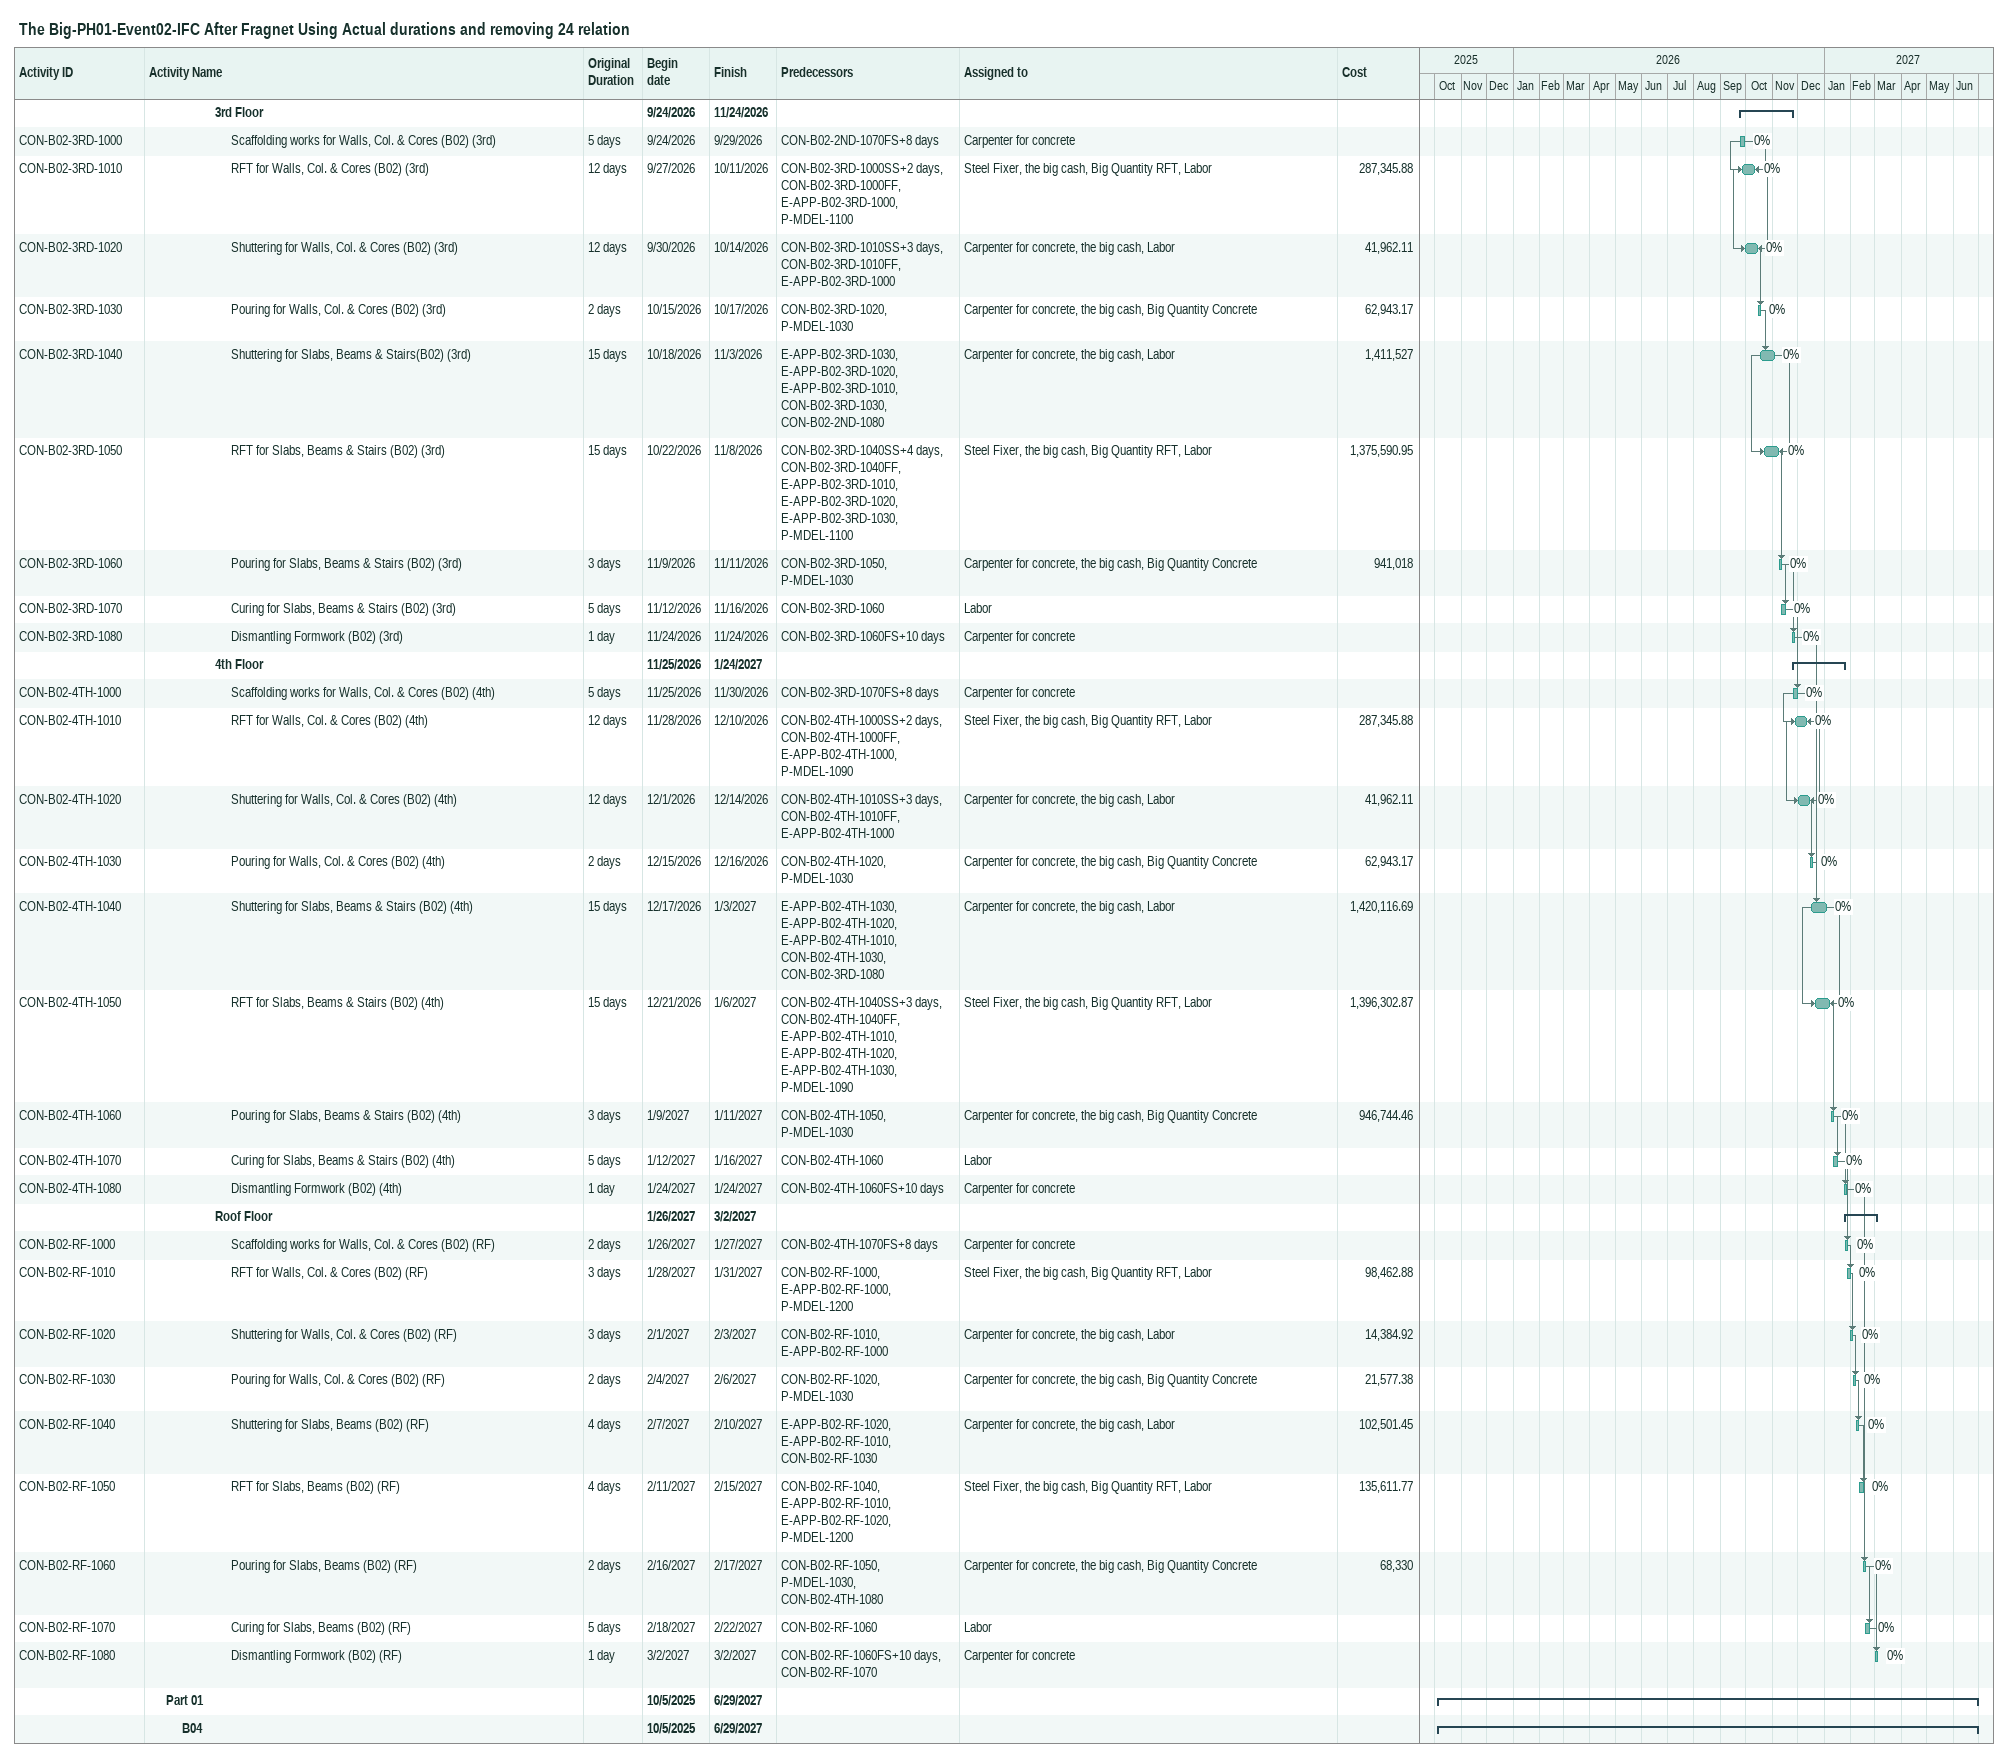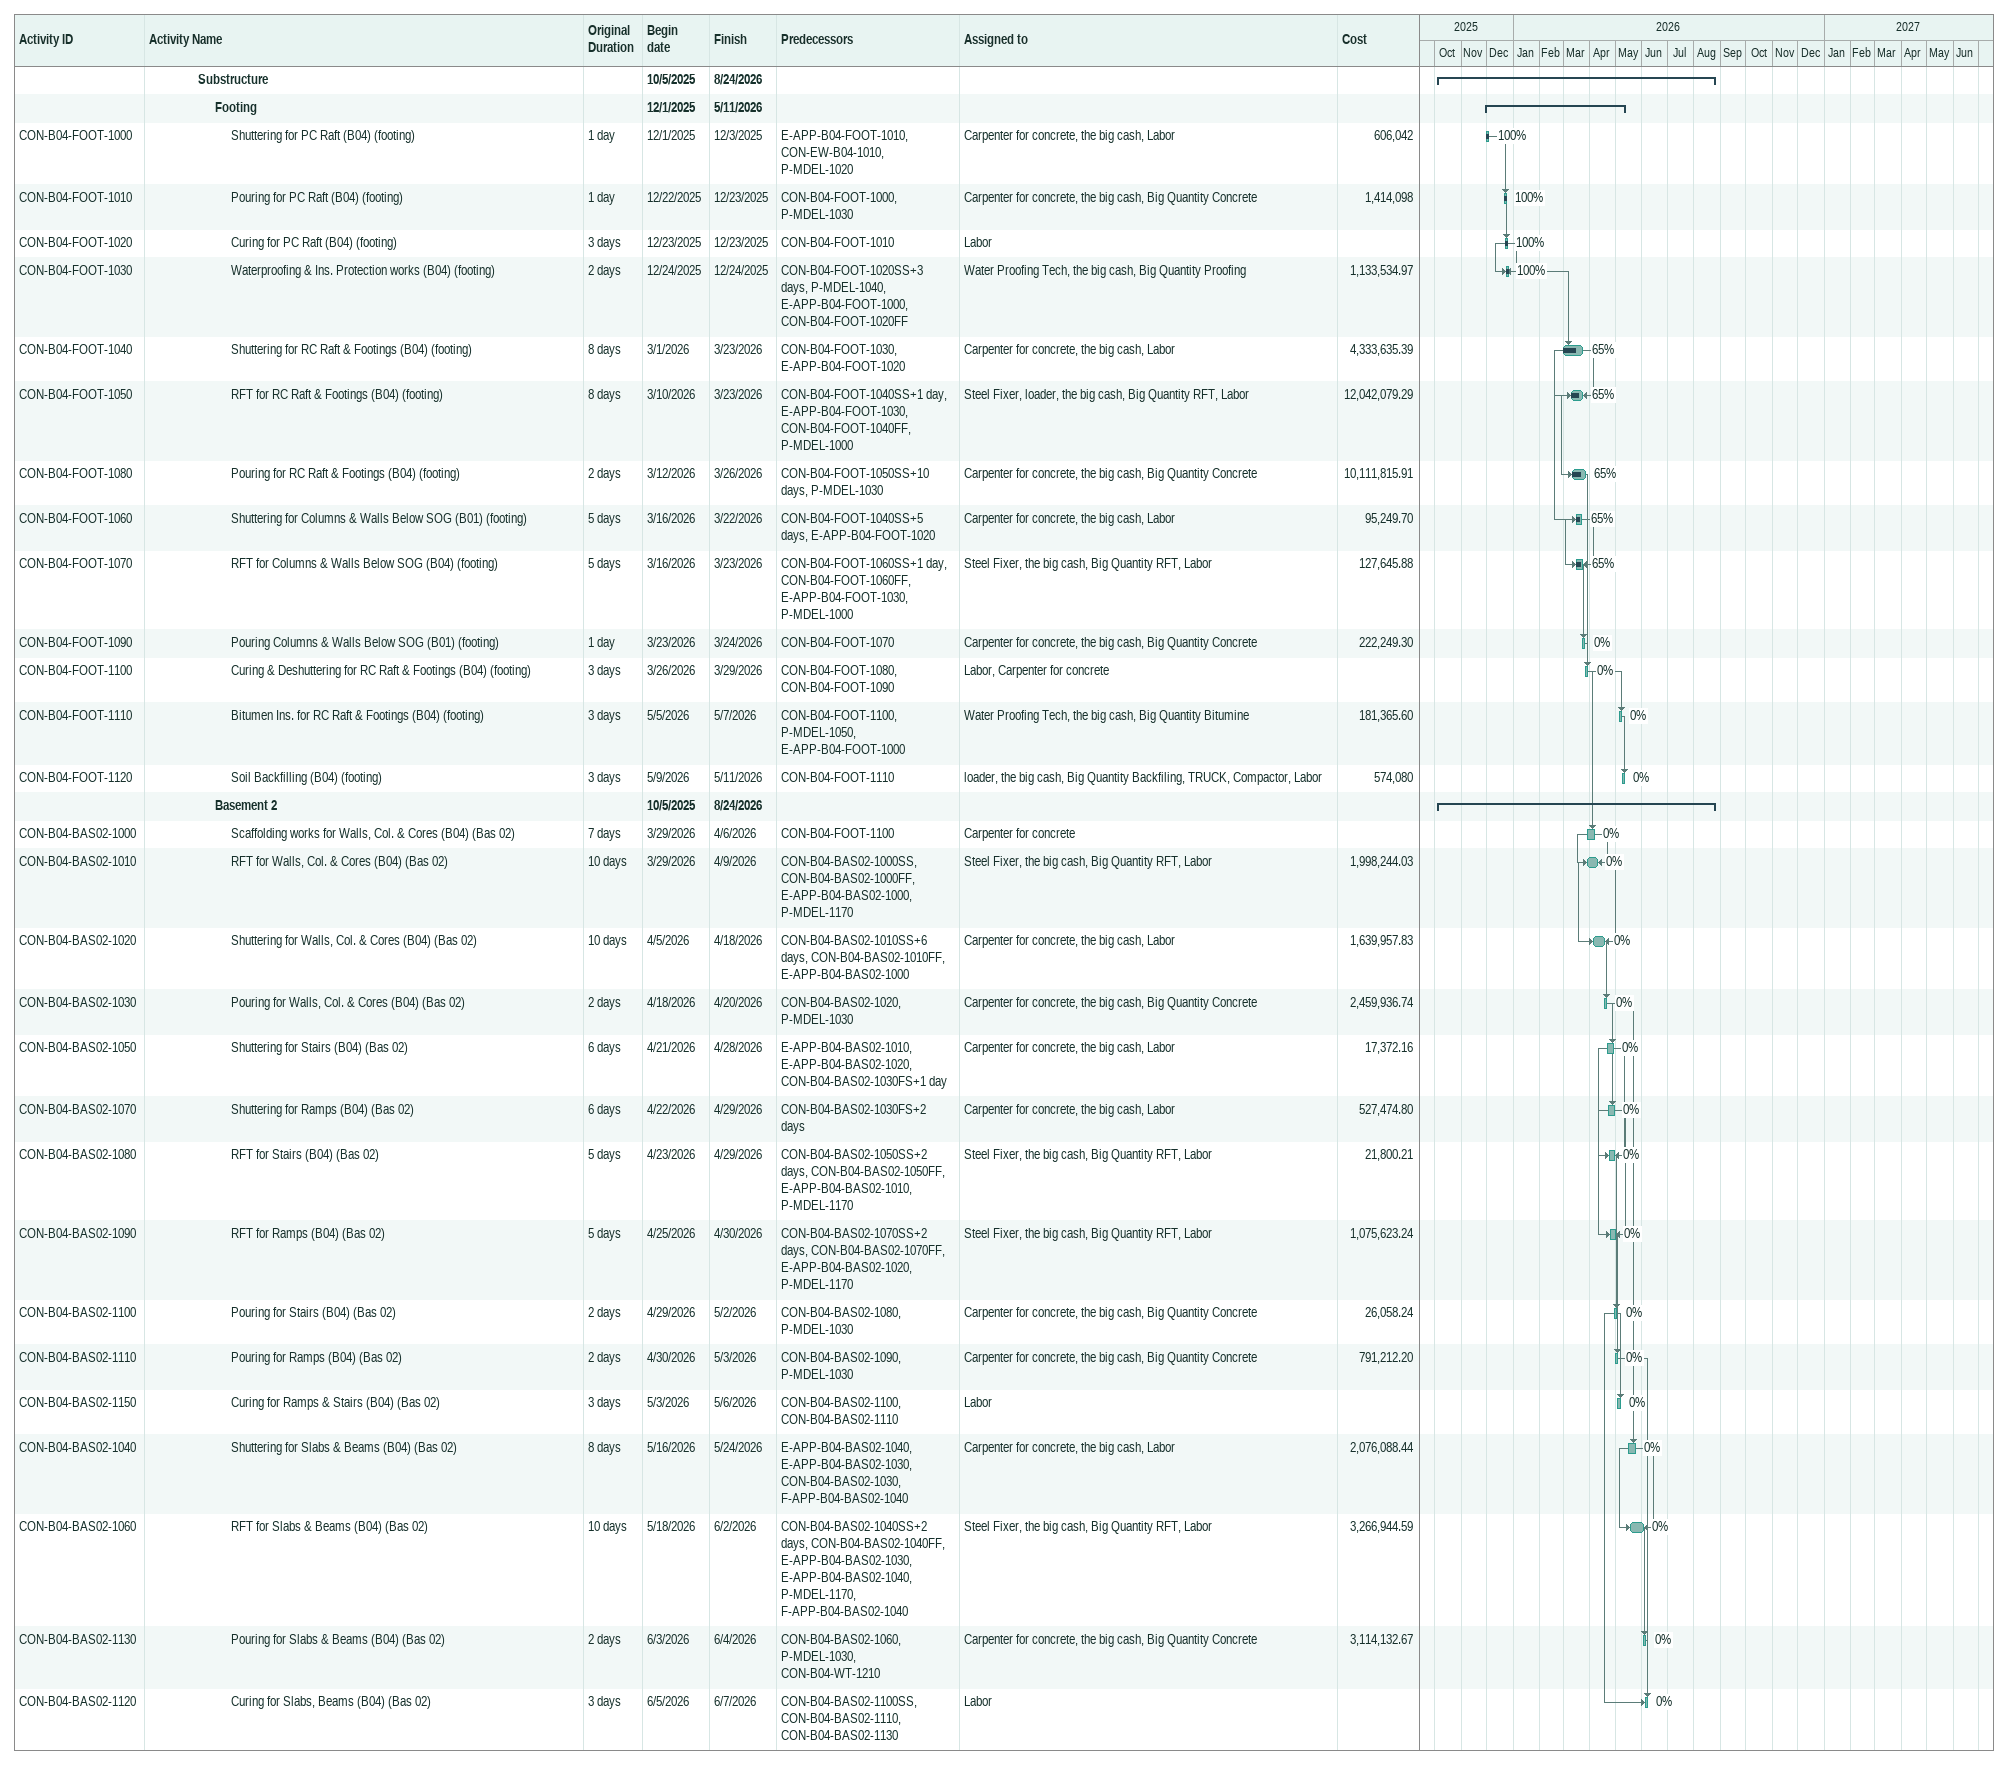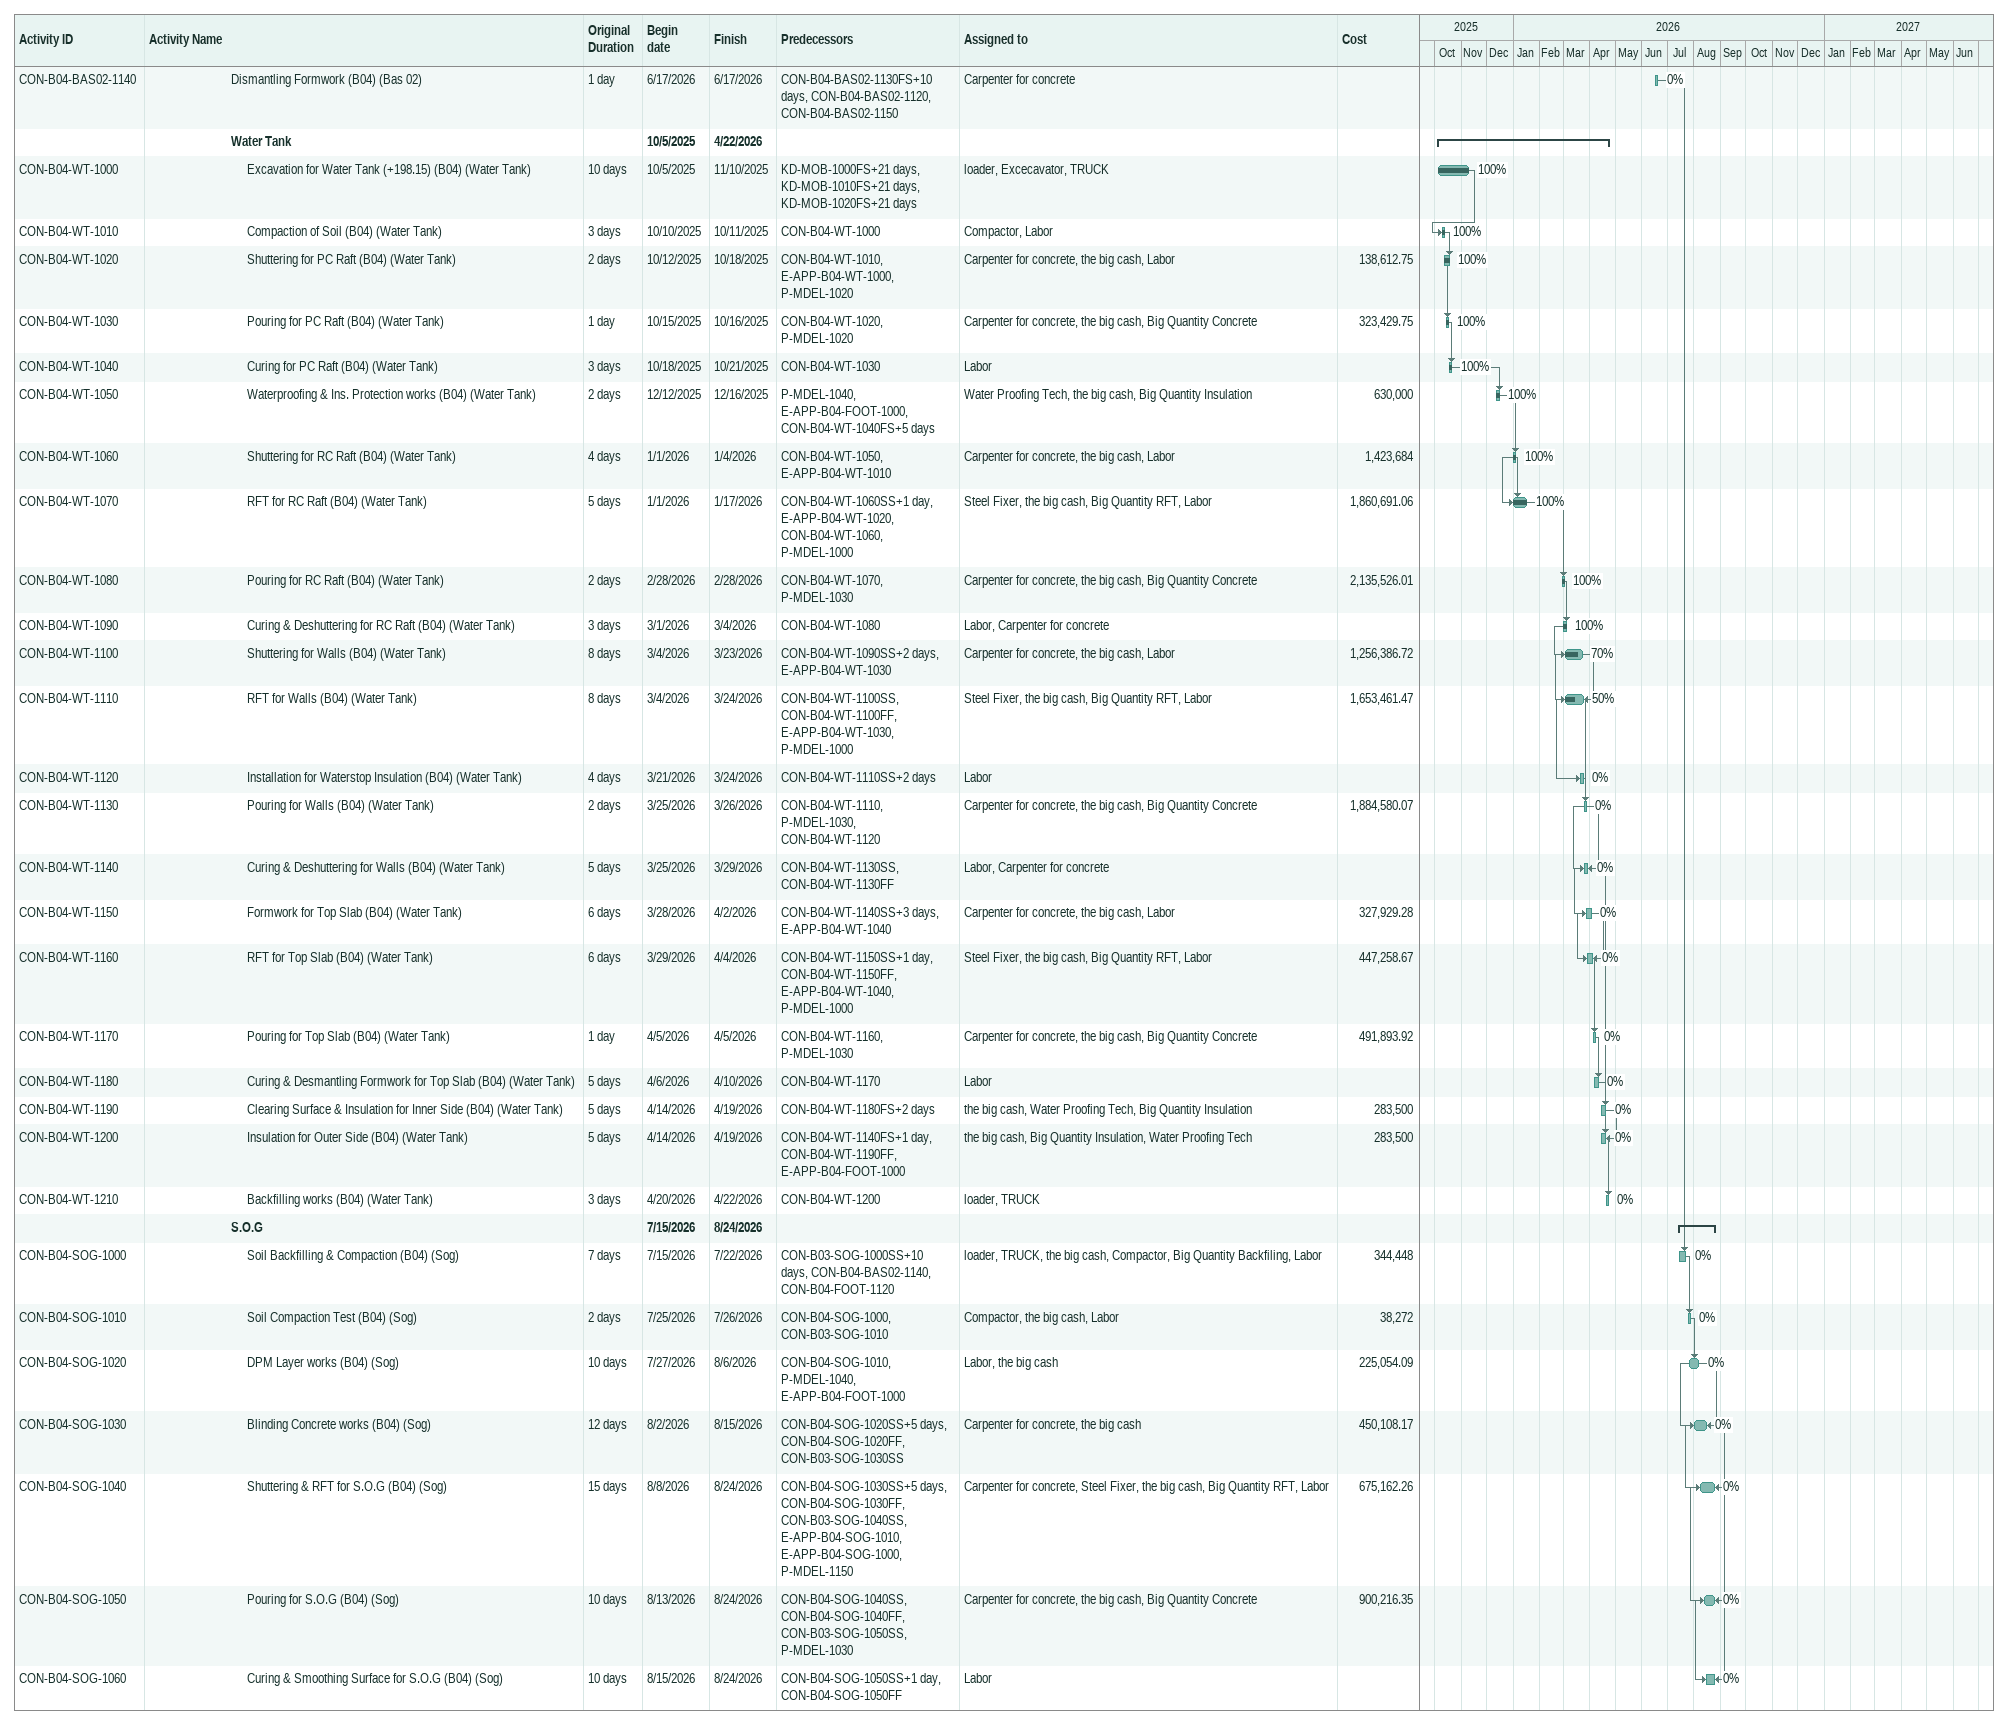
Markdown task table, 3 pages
The Big-PH01-Event02-IFC After Fragnet Using Actual durations and removing 24 relation

| ID | Level | Task | Original duration | Start | Finish | Predecessors | Resources | % complete | Cost |
|---|---|---|---|---|---|---|---|---|---|
|  | 5 | **3rd Floor** |  | 2026-09-24 | 2026-11-24 |  |  |  |  |
| CON-B02-3RD-1000 | 6 | Scaffolding works for Walls, Col. & Cores (B02) (3rd) | 5d | 2026-09-24 | 2026-09-29 | CON-B02-2ND-1070FS+8d | Carpenter for concrete | 0 |  |
| CON-B02-3RD-1010 | 6 | RFT for Walls, Col. & Cores (B02) (3rd) | 12d | 2026-09-27 | 2026-10-11 | CON-B02-3RD-1000SS+2d, CON-B02-3RD-1000FF, E-APP-B02-3RD-1000, P-MDEL-1100 | Steel Fixer, the big cash, Big Quantity RFT, Labor | 0 | 287345.88 |
| CON-B02-3RD-1020 | 6 | Shuttering for Walls, Col. & Cores (B02) (3rd) | 12d | 2026-09-30 | 2026-10-14 | CON-B02-3RD-1010SS+3d, CON-B02-3RD-1010FF, E-APP-B02-3RD-1000 | Carpenter for concrete, the big cash, Labor | 0 | 41962.11 |
| CON-B02-3RD-1030 | 6 | Pouring for Walls, Col. & Cores (B02) (3rd) | 2d | 2026-10-15 | 2026-10-17 | CON-B02-3RD-1020, P-MDEL-1030 | Carpenter for concrete, the big cash, Big Quantity Concrete | 0 | 62943.17 |
| CON-B02-3RD-1040 | 6 | Shuttering for Slabs, Beams & Stairs(B02) (3rd) | 15d | 2026-10-18 | 2026-11-03 | E-APP-B02-3RD-1030, E-APP-B02-3RD-1020, E-APP-B02-3RD-1010, CON-B02-3RD-1030, CON-B02-2ND-1080 | Carpenter for concrete, the big cash, Labor | 0 | 1411527 |
| CON-B02-3RD-1050 | 6 | RFT for Slabs, Beams & Stairs (B02) (3rd) | 15d | 2026-10-22 | 2026-11-08 | CON-B02-3RD-1040SS+4d, CON-B02-3RD-1040FF, E-APP-B02-3RD-1010, E-APP-B02-3RD-1020, E-APP-B02-3RD-1030, P-MDEL-1100 | Steel Fixer, the big cash, Big Quantity RFT, Labor | 0 | 1375590.95 |
| CON-B02-3RD-1060 | 6 | Pouring for Slabs, Beams & Stairs (B02) (3rd) | 3d | 2026-11-09 | 2026-11-11 | CON-B02-3RD-1050, P-MDEL-1030 | Carpenter for concrete, the big cash, Big Quantity Concrete | 0 | 941018 |
| CON-B02-3RD-1070 | 6 | Curing for Slabs, Beams & Stairs (B02) (3rd) | 5d | 2026-11-12 | 2026-11-16 | CON-B02-3RD-1060 | Labor | 0 |  |
| CON-B02-3RD-1080 | 6 | Dismantling Formwork (B02) (3rd) | 1d | 2026-11-24 | 2026-11-24 | CON-B02-3RD-1060FS+10d | Carpenter for concrete | 0 |  |
|  | 5 | **4th Floor** |  | 2026-11-25 | 2027-01-24 |  |  |  |  |
| CON-B02-4TH-1000 | 6 | Scaffolding works for Walls, Col. & Cores (B02) (4th) | 5d | 2026-11-25 | 2026-11-30 | CON-B02-3RD-1070FS+8d | Carpenter for concrete | 0 |  |
| CON-B02-4TH-1010 | 6 | RFT for Walls, Col. & Cores (B02) (4th) | 12d | 2026-11-28 | 2026-12-10 | CON-B02-4TH-1000SS+2d, CON-B02-4TH-1000FF, E-APP-B02-4TH-1000, P-MDEL-1090 | Steel Fixer, the big cash, Big Quantity RFT, Labor | 0 | 287345.88 |
| CON-B02-4TH-1020 | 6 | Shuttering for Walls, Col. & Cores (B02) (4th) | 12d | 2026-12-01 | 2026-12-14 | CON-B02-4TH-1010SS+3d, CON-B02-4TH-1010FF, E-APP-B02-4TH-1000 | Carpenter for concrete, the big cash, Labor | 0 | 41962.11 |
| CON-B02-4TH-1030 | 6 | Pouring for Walls, Col. & Cores (B02) (4th) | 2d | 2026-12-15 | 2026-12-16 | CON-B02-4TH-1020, P-MDEL-1030 | Carpenter for concrete, the big cash, Big Quantity Concrete | 0 | 62943.17 |
| CON-B02-4TH-1040 | 6 | Shuttering for Slabs, Beams & Stairs (B02) (4th) | 15d | 2026-12-17 | 2027-01-03 | E-APP-B02-4TH-1030, E-APP-B02-4TH-1020, E-APP-B02-4TH-1010, CON-B02-4TH-1030, CON-B02-3RD-1080 | Carpenter for concrete, the big cash, Labor | 0 | 1420116.69 |
| CON-B02-4TH-1050 | 6 | RFT for Slabs, Beams & Stairs (B02) (4th) | 15d | 2026-12-21 | 2027-01-06 | CON-B02-4TH-1040SS+3d, CON-B02-4TH-1040FF, E-APP-B02-4TH-1010, E-APP-B02-4TH-1020, E-APP-B02-4TH-1030, P-MDEL-1090 | Steel Fixer, the big cash, Big Quantity RFT, Labor | 0 | 1396302.87 |
| CON-B02-4TH-1060 | 6 | Pouring for Slabs, Beams & Stairs (B02) (4th) | 3d | 2027-01-09 | 2027-01-11 | CON-B02-4TH-1050, P-MDEL-1030 | Carpenter for concrete, the big cash, Big Quantity Concrete | 0 | 946744.46 |
| CON-B02-4TH-1070 | 6 | Curing for Slabs, Beams & Stairs (B02) (4th) | 5d | 2027-01-12 | 2027-01-16 | CON-B02-4TH-1060 | Labor | 0 |  |
| CON-B02-4TH-1080 | 6 | Dismantling Formwork (B02) (4th) | 1d | 2027-01-24 | 2027-01-24 | CON-B02-4TH-1060FS+10d | Carpenter for concrete | 0 |  |
|  | 5 | **Roof Floor** |  | 2027-01-26 | 2027-03-02 |  |  |  |  |
| CON-B02-RF-1000 | 6 | Scaffolding works for Walls, Col. & Cores (B02) (RF) | 2d | 2027-01-26 | 2027-01-27 | CON-B02-4TH-1070FS+8d | Carpenter for concrete | 0 |  |
| CON-B02-RF-1010 | 6 | RFT for Walls, Col. & Cores (B02) (RF) | 3d | 2027-01-28 | 2027-01-31 | CON-B02-RF-1000, E-APP-B02-RF-1000, P-MDEL-1200 | Steel Fixer, the big cash, Big Quantity RFT, Labor | 0 | 98462.88 |
| CON-B02-RF-1020 | 6 | Shuttering for Walls, Col. & Cores (B02) (RF) | 3d | 2027-02-01 | 2027-02-03 | CON-B02-RF-1010, E-APP-B02-RF-1000 | Carpenter for concrete, the big cash, Labor | 0 | 14384.92 |
| CON-B02-RF-1030 | 6 | Pouring for Walls, Col. & Cores (B02) (RF) | 2d | 2027-02-04 | 2027-02-06 | CON-B02-RF-1020, P-MDEL-1030 | Carpenter for concrete, the big cash, Big Quantity Concrete | 0 | 21577.38 |
| CON-B02-RF-1040 | 6 | Shuttering for Slabs, Beams (B02) (RF) | 4d | 2027-02-07 | 2027-02-10 | E-APP-B02-RF-1020, E-APP-B02-RF-1010, CON-B02-RF-1030 | Carpenter for concrete, the big cash, Labor | 0 | 102501.45 |
| CON-B02-RF-1050 | 6 | RFT for Slabs, Beams (B02) (RF) | 4d | 2027-02-11 | 2027-02-15 | CON-B02-RF-1040, E-APP-B02-RF-1010, E-APP-B02-RF-1020, P-MDEL-1200 | Steel Fixer, the big cash, Big Quantity RFT, Labor | 0 | 135611.77 |
| CON-B02-RF-1060 | 6 | Pouring for Slabs, Beams (B02) (RF) | 2d | 2027-02-16 | 2027-02-17 | CON-B02-RF-1050, P-MDEL-1030, CON-B02-4TH-1080 | Carpenter for concrete, the big cash, Big Quantity Concrete | 0 | 68330 |
| CON-B02-RF-1070 | 6 | Curing for Slabs, Beams (B02) (RF) | 5d | 2027-02-18 | 2027-02-22 | CON-B02-RF-1060 | Labor | 0 |  |
| CON-B02-RF-1080 | 6 | Dismantling Formwork (B02) (RF) | 1d | 2027-03-02 | 2027-03-02 | CON-B02-RF-1060FS+10d, CON-B02-RF-1070 | Carpenter for concrete | 0 |  |
|  | 2 | **Part 01** |  | 2025-10-05 | 2027-06-29 |  |  |  |  |
|  | 3 | **B04** |  | 2025-10-05 | 2027-06-29 |  |  |  |  |
|  | 4 | **Substructure** |  | 2025-10-05 | 2026-08-24 |  |  |  |  |
|  | 5 | **Footing** |  | 2025-12-01 | 2026-05-11 |  |  |  |  |
| CON-B04-FOOT-1000 | 6 | Shuttering for PC Raft (B04) (footing) | 1d | 2025-12-01 | 2025-12-03 | E-APP-B04-FOOT-1010, CON-EW-B04-1010, P-MDEL-1020 | Carpenter for concrete, the big cash, Labor | 100 | 606042 |
| CON-B04-FOOT-1010 | 6 | Pouring for PC Raft (B04) (footing) | 1d | 2025-12-22 | 2025-12-23 | CON-B04-FOOT-1000, P-MDEL-1030 | Carpenter for concrete, the big cash, Big Quantity Concrete | 100 | 1414098 |
| CON-B04-FOOT-1020 | 6 | Curing for PC Raft (B04) (footing) | 3d | 2025-12-23 | 2025-12-23 | CON-B04-FOOT-1010 | Labor | 100 |  |
| CON-B04-FOOT-1030 | 6 | Waterproofing & Ins. Protection works (B04) (footing) | 2d | 2025-12-24 | 2025-12-24 | CON-B04-FOOT-1020SS+3d, P-MDEL-1040, E-APP-B04-FOOT-1000, CON-B04-FOOT-1020FF | Water Proofing Tech, the big cash, Big Quantity Proofing | 100 | 1133534.97 |
| CON-B04-FOOT-1040 | 6 | Shuttering for RC Raft & Footings (B04) (footing) | 8d | 2026-03-01 | 2026-03-23 | CON-B04-FOOT-1030, E-APP-B04-FOOT-1020 | Carpenter for concrete, the big cash, Labor | 65 | 4333635.39 |
| CON-B04-FOOT-1050 | 6 | RFT for RC Raft & Footings (B04) (footing) | 8d | 2026-03-10 | 2026-03-23 | CON-B04-FOOT-1040SS+1d, E-APP-B04-FOOT-1030, CON-B04-FOOT-1040FF, P-MDEL-1000 | Steel Fixer, loader, the big cash, Big Quantity RFT, Labor | 65 | 12042079.29 |
| CON-B04-FOOT-1080 | 6 | Pouring for RC Raft & Footings (B04) (footing) | 2d | 2026-03-12 | 2026-03-26 | CON-B04-FOOT-1050SS+10d, P-MDEL-1030 | Carpenter for concrete, the big cash, Big Quantity Concrete | 65 | 10111815.91 |
| CON-B04-FOOT-1060 | 6 | Shuttering for Columns & Walls Below SOG (B01) (footing) | 5d | 2026-03-16 | 2026-03-22 | CON-B04-FOOT-1040SS+5d, E-APP-B04-FOOT-1020 | Carpenter for concrete, the big cash, Labor | 65 | 95249.70 |
| CON-B04-FOOT-1070 | 6 | RFT for Columns & Walls Below SOG (B04) (footing) | 5d | 2026-03-16 | 2026-03-23 | CON-B04-FOOT-1060SS+1d, CON-B04-FOOT-1060FF, E-APP-B04-FOOT-1030, P-MDEL-1000 | Steel Fixer, the big cash, Big Quantity RFT, Labor | 65 | 127645.88 |
| CON-B04-FOOT-1090 | 6 | Pouring Columns & Walls Below SOG (B01) (footing) | 1d | 2026-03-23 | 2026-03-24 | CON-B04-FOOT-1070 | Carpenter for concrete, the big cash, Big Quantity Concrete | 0 | 222249.30 |
| CON-B04-FOOT-1100 | 6 | Curing & Deshuttering for RC Raft & Footings (B04) (footing) | 3d | 2026-03-26 | 2026-03-29 | CON-B04-FOOT-1080, CON-B04-FOOT-1090 | Labor, Carpenter for concrete | 0 |  |
| CON-B04-FOOT-1110 | 6 | Bitumen Ins. for RC Raft & Footings (B04) (footing) | 3d | 2026-05-05 | 2026-05-07 | CON-B04-FOOT-1100, P-MDEL-1050, E-APP-B04-FOOT-1000 | Water Proofing Tech, the big cash, Big Quantity Bitumine | 0 | 181365.60 |
| CON-B04-FOOT-1120 | 6 | Soil Backfilling (B04) (footing) | 3d | 2026-05-09 | 2026-05-11 | CON-B04-FOOT-1110 | loader, the big cash, Big Quantity Backfiling, TRUCK, Compactor, Labor | 0 | 574080 |
|  | 5 | **Basement 2** |  | 2025-10-05 | 2026-08-24 |  |  |  |  |
| CON-B04-BAS02-1000 | 6 | Scaffolding works for Walls, Col. & Cores (B04) (Bas 02) | 7d | 2026-03-29 | 2026-04-06 | CON-B04-FOOT-1100 | Carpenter for concrete | 0 |  |
| CON-B04-BAS02-1010 | 6 | RFT for Walls, Col. & Cores (B04) (Bas 02) | 10d | 2026-03-29 | 2026-04-09 | CON-B04-BAS02-1000SS, CON-B04-BAS02-1000FF, E-APP-B04-BAS02-1000, P-MDEL-1170 | Steel Fixer, the big cash, Big Quantity RFT, Labor | 0 | 1998244.03 |
| CON-B04-BAS02-1020 | 6 | Shuttering for Walls, Col. & Cores (B04) (Bas 02) | 10d | 2026-04-05 | 2026-04-18 | CON-B04-BAS02-1010SS+6d, CON-B04-BAS02-1010FF, E-APP-B04-BAS02-1000 | Carpenter for concrete, the big cash, Labor | 0 | 1639957.83 |
| CON-B04-BAS02-1030 | 6 | Pouring for Walls, Col. & Cores (B04) (Bas 02) | 2d | 2026-04-18 | 2026-04-20 | CON-B04-BAS02-1020, P-MDEL-1030 | Carpenter for concrete, the big cash, Big Quantity Concrete | 0 | 2459936.74 |
| CON-B04-BAS02-1050 | 6 | Shuttering for Stairs (B04) (Bas 02) | 6d | 2026-04-21 | 2026-04-28 | E-APP-B04-BAS02-1010, E-APP-B04-BAS02-1020, CON-B04-BAS02-1030FS+1d | Carpenter for concrete, the big cash, Labor | 0 | 17372.16 |
| CON-B04-BAS02-1070 | 6 | Shuttering for Ramps (B04) (Bas 02) | 6d | 2026-04-22 | 2026-04-29 | CON-B04-BAS02-1030FS+2d | Carpenter for concrete, the big cash, Labor | 0 | 527474.80 |
| CON-B04-BAS02-1080 | 6 | RFT for Stairs (B04) (Bas 02) | 5d | 2026-04-23 | 2026-04-29 | CON-B04-BAS02-1050SS+2d, CON-B04-BAS02-1050FF, E-APP-B04-BAS02-1010, P-MDEL-1170 | Steel Fixer, the big cash, Big Quantity RFT, Labor | 0 | 21800.21 |
| CON-B04-BAS02-1090 | 6 | RFT for Ramps (B04) (Bas 02) | 5d | 2026-04-25 | 2026-04-30 | CON-B04-BAS02-1070SS+2d, CON-B04-BAS02-1070FF, E-APP-B04-BAS02-1020, P-MDEL-1170 | Steel Fixer, the big cash, Big Quantity RFT, Labor | 0 | 1075623.24 |
| CON-B04-BAS02-1100 | 6 | Pouring for Stairs (B04) (Bas 02) | 2d | 2026-04-29 | 2026-05-02 | CON-B04-BAS02-1080, P-MDEL-1030 | Carpenter for concrete, the big cash, Big Quantity Concrete | 0 | 26058.24 |
| CON-B04-BAS02-1110 | 6 | Pouring for Ramps (B04) (Bas 02) | 2d | 2026-04-30 | 2026-05-03 | CON-B04-BAS02-1090, P-MDEL-1030 | Carpenter for concrete, the big cash, Big Quantity Concrete | 0 | 791212.20 |
| CON-B04-BAS02-1150 | 6 | Curing for Ramps & Stairs (B04) (Bas 02) | 3d | 2026-05-03 | 2026-05-06 | CON-B04-BAS02-1100, CON-B04-BAS02-1110 | Labor | 0 |  |
| CON-B04-BAS02-1040 | 6 | Shuttering for Slabs & Beams (B04) (Bas 02) | 8d | 2026-05-16 | 2026-05-24 | E-APP-B04-BAS02-1040, E-APP-B04-BAS02-1030, CON-B04-BAS02-1030, F-APP-B04-BAS02-1040 | Carpenter for concrete, the big cash, Labor | 0 | 2076088.44 |
| CON-B04-BAS02-1060 | 6 | RFT for Slabs & Beams (B04) (Bas 02) | 10d | 2026-05-18 | 2026-06-02 | CON-B04-BAS02-1040SS+2d, CON-B04-BAS02-1040FF, E-APP-B04-BAS02-1030, E-APP-B04-BAS02-1040, P-MDEL-1170, F-APP-B04-BAS02-1040 | Steel Fixer, the big cash, Big Quantity RFT, Labor | 0 | 3266944.59 |
| CON-B04-BAS02-1130 | 6 | Pouring for Slabs & Beams (B04) (Bas 02) | 2d | 2026-06-03 | 2026-06-04 | CON-B04-BAS02-1060, P-MDEL-1030, CON-B04-WT-1210 | Carpenter for concrete, the big cash, Big Quantity Concrete | 0 | 3114132.67 |
| CON-B04-BAS02-1120 | 6 | Curing for Slabs, Beams (B04) (Bas 02) | 3d | 2026-06-05 | 2026-06-07 | CON-B04-BAS02-1100SS, CON-B04-BAS02-1110, CON-B04-BAS02-1130 | Labor | 0 |  |
| CON-B04-BAS02-1140 | 6 | Dismantling Formwork (B04) (Bas 02) | 1d | 2026-06-17 | 2026-06-17 | CON-B04-BAS02-1130FS+10d, CON-B04-BAS02-1120, CON-B04-BAS02-1150 | Carpenter for concrete | 0 |  |
|  | 6 | **Water Tank** |  | 2025-10-05 | 2026-04-22 |  |  |  |  |
| CON-B04-WT-1000 | 7 | Excavation for Water Tank (+198.15) (B04) (Water Tank) | 10d | 2025-10-05 | 2025-11-10 | KD-MOB-1000FS+21d, KD-MOB-1010FS+21d, KD-MOB-1020FS+21d | loader, Excecavator, TRUCK | 100 |  |
| CON-B04-WT-1010 | 7 | Compaction of Soil (B04) (Water Tank) | 3d | 2025-10-10 | 2025-10-11 | CON-B04-WT-1000 | Compactor, Labor | 100 |  |
| CON-B04-WT-1020 | 7 | Shuttering for PC Raft (B04) (Water Tank) | 2d | 2025-10-12 | 2025-10-18 | CON-B04-WT-1010, E-APP-B04-WT-1000, P-MDEL-1020 | Carpenter for concrete, the big cash, Labor | 100 | 138612.75 |
| CON-B04-WT-1030 | 7 | Pouring for PC Raft (B04) (Water Tank) | 1d | 2025-10-15 | 2025-10-16 | CON-B04-WT-1020, P-MDEL-1020 | Carpenter for concrete, the big cash, Big Quantity Concrete | 100 | 323429.75 |
| CON-B04-WT-1040 | 7 | Curing for PC Raft (B04) (Water Tank) | 3d | 2025-10-18 | 2025-10-21 | CON-B04-WT-1030 | Labor | 100 |  |
| CON-B04-WT-1050 | 7 | Waterproofing & Ins. Protection works (B04) (Water Tank) | 2d | 2025-12-12 | 2025-12-16 | P-MDEL-1040, E-APP-B04-FOOT-1000, CON-B04-WT-1040FS+5d | Water Proofing Tech, the big cash, Big Quantity Insulation | 100 | 630000 |
| CON-B04-WT-1060 | 7 | Shuttering for RC Raft (B04) (Water Tank) | 4d | 2026-01-01 | 2026-01-04 | CON-B04-WT-1050, E-APP-B04-WT-1010 | Carpenter for concrete, the big cash, Labor | 100 | 1423684 |
| CON-B04-WT-1070 | 7 | RFT for RC Raft (B04) (Water Tank) | 5d | 2026-01-01 | 2026-01-17 | CON-B04-WT-1060SS+1d, E-APP-B04-WT-1020, CON-B04-WT-1060, P-MDEL-1000 | Steel Fixer, the big cash, Big Quantity RFT, Labor | 100 | 1860691.06 |
| CON-B04-WT-1080 | 7 | Pouring for RC Raft (B04) (Water Tank) | 2d | 2026-02-28 | 2026-02-28 | CON-B04-WT-1070, P-MDEL-1030 | Carpenter for concrete, the big cash, Big Quantity Concrete | 100 | 2135526.01 |
| CON-B04-WT-1090 | 7 | Curing & Deshuttering for RC Raft (B04) (Water Tank) | 3d | 2026-03-01 | 2026-03-04 | CON-B04-WT-1080 | Labor, Carpenter for concrete | 100 |  |
| CON-B04-WT-1100 | 7 | Shuttering for Walls (B04) (Water Tank) | 8d | 2026-03-04 | 2026-03-23 | CON-B04-WT-1090SS+2d, E-APP-B04-WT-1030 | Carpenter for concrete, the big cash, Labor | 70 | 1256386.72 |
| CON-B04-WT-1110 | 7 | RFT for Walls (B04) (Water Tank) | 8d | 2026-03-04 | 2026-03-24 | CON-B04-WT-1100SS, CON-B04-WT-1100FF, E-APP-B04-WT-1030, P-MDEL-1000 | Steel Fixer, the big cash, Big Quantity RFT, Labor | 50 | 1653461.47 |
| CON-B04-WT-1120 | 7 | Installation for Waterstop Insulation (B04) (Water Tank) | 4d | 2026-03-21 | 2026-03-24 | CON-B04-WT-1110SS+2d | Labor | 0 |  |
| CON-B04-WT-1130 | 7 | Pouring for Walls (B04) (Water Tank) | 2d | 2026-03-25 | 2026-03-26 | CON-B04-WT-1110, P-MDEL-1030, CON-B04-WT-1120 | Carpenter for concrete, the big cash, Big Quantity Concrete | 0 | 1884580.07 |
| CON-B04-WT-1140 | 7 | Curing & Deshuttering for Walls (B04) (Water Tank) | 5d | 2026-03-25 | 2026-03-29 | CON-B04-WT-1130SS, CON-B04-WT-1130FF | Labor, Carpenter for concrete | 0 |  |
| CON-B04-WT-1150 | 7 | Formwork for Top Slab (B04) (Water Tank) | 6d | 2026-03-28 | 2026-04-02 | CON-B04-WT-1140SS+3d, E-APP-B04-WT-1040 | Carpenter for concrete, the big cash, Labor | 0 | 327929.28 |
| CON-B04-WT-1160 | 7 | RFT for Top Slab (B04) (Water Tank) | 6d | 2026-03-29 | 2026-04-04 | CON-B04-WT-1150SS+1d, CON-B04-WT-1150FF, E-APP-B04-WT-1040, P-MDEL-1000 | Steel Fixer, the big cash, Big Quantity RFT, Labor | 0 | 447258.67 |
| CON-B04-WT-1170 | 7 | Pouring for Top Slab (B04) (Water Tank) | 1d | 2026-04-05 | 2026-04-05 | CON-B04-WT-1160, P-MDEL-1030 | Carpenter for concrete, the big cash, Big Quantity Concrete | 0 | 491893.92 |
| CON-B04-WT-1180 | 7 | Curing & Desmantling Formwork for Top Slab (B04) (Water Tank) | 5d | 2026-04-06 | 2026-04-10 | CON-B04-WT-1170 | Labor | 0 |  |
| CON-B04-WT-1190 | 7 | Clearing Surface & Insulation for Inner Side (B04) (Water Tank) | 5d | 2026-04-14 | 2026-04-19 | CON-B04-WT-1180FS+2d | the big cash, Water Proofing Tech, Big Quantity Insulation | 0 | 283500 |
| CON-B04-WT-1200 | 7 | Insulation for Outer Side (B04) (Water Tank) | 5d | 2026-04-14 | 2026-04-19 | CON-B04-WT-1140FS+1d, CON-B04-WT-1190FF, E-APP-B04-FOOT-1000 | the big cash, Big Quantity Insulation, Water Proofing Tech | 0 | 283500 |
| CON-B04-WT-1210 | 7 | Backfilling works (B04) (Water Tank) | 3d | 2026-04-20 | 2026-04-22 | CON-B04-WT-1200 | loader, TRUCK | 0 |  |
|  | 6 | **S.O.G** |  | 2026-07-15 | 2026-08-24 |  |  |  |  |
| CON-B04-SOG-1000 | 7 | Soil Backfilling & Compaction (B04) (Sog) | 7d | 2026-07-15 | 2026-07-22 | CON-B03-SOG-1000SS+10d, CON-B04-BAS02-1140, CON-B04-FOOT-1120 | loader, TRUCK, the big cash, Compactor, Big Quantity Backfiling, Labor | 0 | 344448 |
| CON-B04-SOG-1010 | 7 | Soil Compaction Test (B04) (Sog) | 2d | 2026-07-25 | 2026-07-26 | CON-B04-SOG-1000, CON-B03-SOG-1010 | Compactor, the big cash, Labor | 0 | 38272 |
| CON-B04-SOG-1020 | 7 | DPM Layer works (B04) (Sog) | 10d | 2026-07-27 | 2026-08-06 | CON-B04-SOG-1010, P-MDEL-1040, E-APP-B04-FOOT-1000 | Labor, the big cash | 0 | 225054.09 |
| CON-B04-SOG-1030 | 7 | Blinding Concrete works (B04) (Sog) | 12d | 2026-08-02 | 2026-08-15 | CON-B04-SOG-1020SS+5d, CON-B04-SOG-1020FF, CON-B03-SOG-1030SS | Carpenter for concrete, the big cash | 0 | 450108.17 |
| CON-B04-SOG-1040 | 7 | Shuttering & RFT for S.O.G (B04) (Sog) | 15d | 2026-08-08 | 2026-08-24 | CON-B04-SOG-1030SS+5d, CON-B04-SOG-1030FF, CON-B03-SOG-1040SS, E-APP-B04-SOG-1010, E-APP-B04-SOG-1000, P-MDEL-1150 | Carpenter for concrete, Steel Fixer, the big cash, Big Quantity RFT, Labor | 0 | 675162.26 |
| CON-B04-SOG-1050 | 7 | Pouring for S.O.G (B04) (Sog) | 10d | 2026-08-13 | 2026-08-24 | CON-B04-SOG-1040SS, CON-B04-SOG-1040FF, CON-B03-SOG-1050SS, P-MDEL-1030 | Carpenter for concrete, the big cash, Big Quantity Concrete | 0 | 900216.35 |
| CON-B04-SOG-1060 | 7 | Curing & Smoothing Surface for S.O.G (B04) (Sog) | 10d | 2026-08-15 | 2026-08-24 | CON-B04-SOG-1050SS+1d, CON-B04-SOG-1050FF | Labor | 0 |  |
